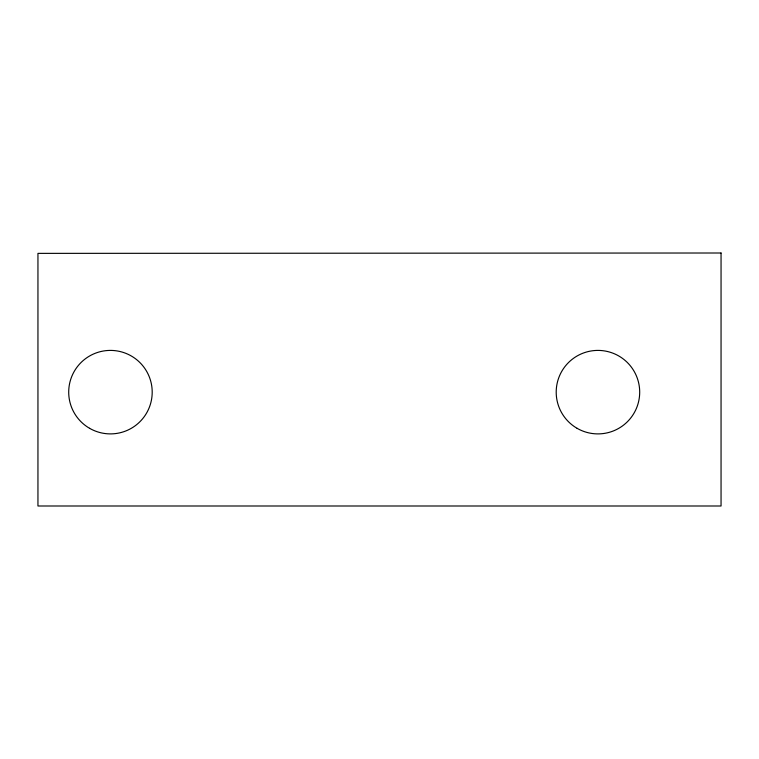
<?xml version="1.0" encoding="UTF-8"?>
<svg xmlns="http://www.w3.org/2000/svg" width="759" height="759" viewBox="0 0 759 759"><rect width="100%" height="100%" fill="white"/><g stroke="black" fill="none" stroke-linecap="round" stroke-linejoin="round"><path stroke-width="1.14" d="M721.05 253.003L37.95 253.373L37.95 505.997L721.05 505.997L721.05 253.003M89.581 428.304A41.745 41.745 0 0 0 152.198 392.147A41.745 41.745 0 0 0 89.581 355.999A41.745 41.745 0 0 0 89.581 428.304M577.077 428.304A41.745 41.745 0 0 0 639.695 392.147A41.745 41.745 0 0 0 577.077 355.999A41.745 41.745 0 0 0 577.077 428.304"/></g></svg>
